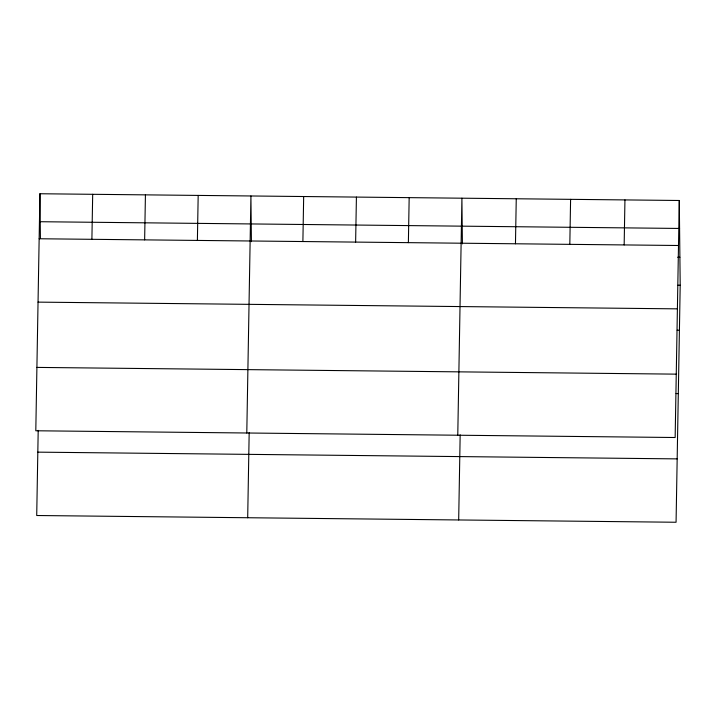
<?xml version="1.0" encoding="UTF-8"?>
<svg xmlns="http://www.w3.org/2000/svg" width="716" height="716" viewBox="0 0 716 716"><rect width="100%" height="100%" fill="white"/><g stroke="black" fill="none" stroke-linecap="round" stroke-linejoin="round"><path stroke-width="1.07" d="M39.935 193.75L35.8 430.772L675.152 437.512L679.287 200.489L39.935 193.75L40.418 238.339M38.199 430.388L36.713 515.511L676.065 522.25L680.2 285.228L679.287 200.489M91.899 239.314L92.686 194.304M144.641 239.869L145.429 194.859M197.392 240.424L198.18 195.414M246.787 433.001L250.922 195.969L251.414 241.668M247.691 517.74L249.177 432.607M302.886 241.534L303.673 196.533M355.628 242.089L356.416 197.088M408.38 242.652L409.167 197.643M457.775 435.221L461.91 198.198L462.402 243.888M458.679 519.959L460.164 434.836M515.466 243.78L516.254 198.771M569.82 244.353L570.598 199.343M624.164 244.926L624.943 199.916M40.239 221.718L679.591 228.449M39.147 238.759L678.508 245.499M677.685 257.241L679.896 257.259M677.98 285.201L680.2 285.228M38.046 302.125L677.399 308.856M677.193 330.21L679.412 330.237M36.91 367.406L676.262 374.146M676.092 393.576L678.312 393.594M37.814 452.145L677.166 458.884"/></g></svg>
